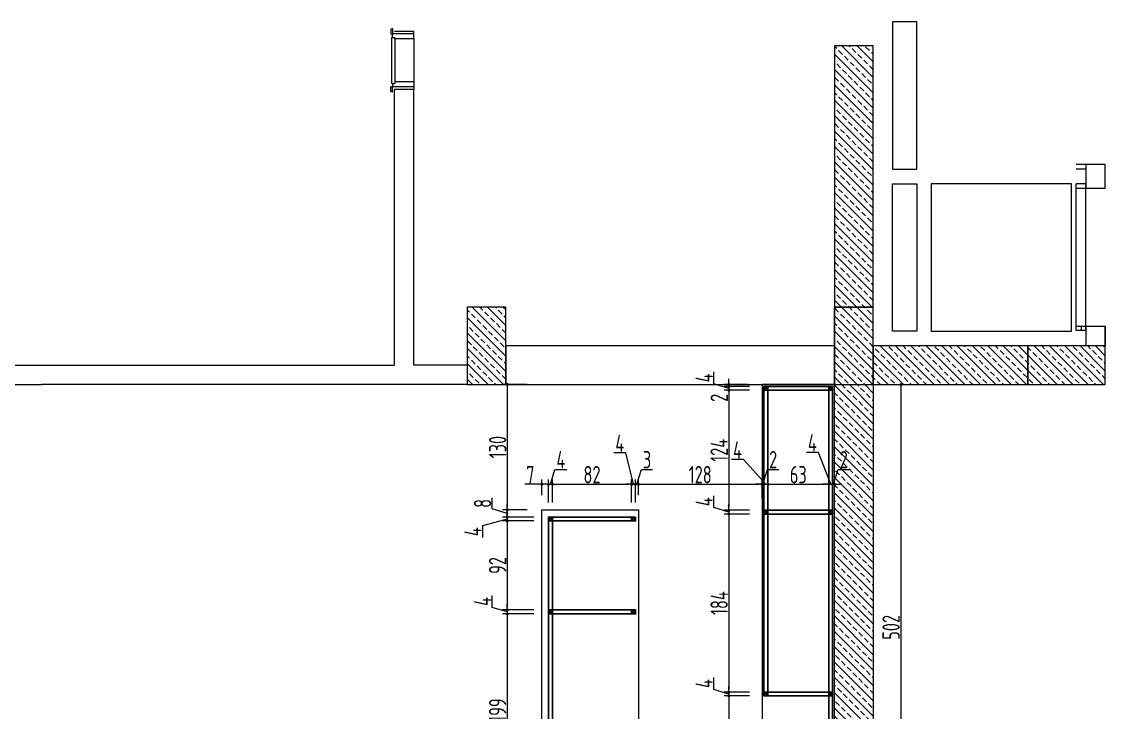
# Model space of a CAD drawing. Extents: x 309271 to 319232, y 6123 to 12941.
# Drawn here: x 310231 to 311351, y 9318 to 10032 of the extents above; entities that cross this region are included whole.
import ezdxf

# ---------------------------------------------------------------- set-up
doc = ezdxf.new("R2010")
doc.units = 0
doc.header["$LTSCALE"] = 25
doc.header["$MEASUREMENT"] = 0
doc.header["$PDSIZE"] = -500
doc.linetypes.add('DASHED', pattern=[0.75, 0.5, -0.25])
doc.linetypes.add('DUZ', pattern=[0])
doc.layers.get('0').update_dxf_attribs({"linetype": 'CONTINUOUS', "lineweight": 0})
doc.layers.get('DEFPOINTS').update_dxf_attribs({"linetype": 'CONTINUOUS', "lineweight": 0})
for name, color, linetype, lineweight in [('1-ASANSÖR', 6, 'DUZ', 0), ('ARK_AHŞAP', 45, 'CONTINUOUS', 15), ('DUVAR', 11, 'CONTINUOUS', 0), ('MERD_IZDUSUM', 8, 'DASHED', 0), ('t_dograma', 4, 'CONTINUOUS', 0), ('t_kolon_rev', 1, 'CONTINUOUS', 0), ('t_kolon_tarama_rev', 9, 'CONTINUOUS', 0)]:
    doc.layers.add(name, color=color, linetype=linetype, lineweight=lineweight)
doc.layers.add('Kıtc-002 Çizgi', color=7, linetype='CONTINUOUS')
doc.layers.add('Kıtc-040 Detay', color=7, linetype='CONTINUOUS')
doc.styles.add('DIM', font='dim', dxfattribs={"width": 0.8})
doc.dimstyles.new('mcv100 OLCU', dxfattribs={"dimtxt": 18, "dimasz": 3, "dimexe": 5, "dimexo": 15, "dimgap": 1, "dimtad": 1, "dimdec": 0, "dimzin": 9, "dimtxsty": 'DIM', "dimblk": 'DOT', "dimcen": 2.5, "dimclrd": 256, "dimclre": 256, "dimclrt": 256, "dimadec": 1, "dimazin": 1, "dimtfac": 1, "dimtdec": 0, "dimtmove": 0, "dimatfit": 3, "dimldrblk": 'DOT', "dimfxl": 1, "dimlwd": -1, "dimlwe": -1, "dimarcsym": 0})
pattern_1 = [(135, (94215.629, -586205.287), (-7.95495129, -7.95495129), []), (135, (94215.629, -586197.332), (-7.95495129, -7.95495129), [5.625, -2.8125])]

# ---------------------------------------------------------------- blocks, each defined once
blk = doc.blocks.new('A$C14D17327')
at = {"layer": 'Kıtc-002 Çizgi', "color": 1, "elevation": 0}
blk.add_lwpolyline([(0, 4), (4, 4), (4, 0), (0, 0)], close=True, dxfattribs=at)
for points in [[(0, 4), (4, 0)], [(0, 0), (4, 4)]]:
    blk.add_lwpolyline(points, dxfattribs=at)
blk = doc.blocks.new('_Dot')
at = {"color": 0, "linetype": 'ByBlock', "lineweight": -2}
blk.add_line((-0.5, 0), (-1, 0), dxfattribs=at)
at = {"color": 0, "linetype": 'ByBlock', "const_width": 0.5}
blk.add_lwpolyline([(-0.25, 0, 1), (0.25, 0, 1)], format="xyb", close=True, dxfattribs=at)
blk = doc.blocks.new('*D73')
at = {"ltscale": 0.1, "transparency": 16777216}
for p, q in [((310753.5, 9657.1), (310727.9, 9657.1)), ((310732.9, 9654.1), (310732.9, 9530.6)), ((310753.5, 9527.6), (310727.9, 9527.6))]:
    blk.add_line(p, q, dxfattribs=at)
at = {"layer": 'DEFPOINTS', "color": 0, "ltscale": 0.1, "transparency": 16777216}
for p in [(310768.5, 9657.1), (310732.9, 9527.6), (310768.5, 9527.6)]:
    blk.add_point(p, dxfattribs=at)
at = {"ltscale": 0.1, "transparency": 16777216, "xscale": 3, "yscale": 3, "zscale": 3}
for p, rotation in [((310732.9, 9657.1), 90), ((310732.9, 9527.6), 270)]:
    blk.add_blockref('_Dot', p, dxfattribs=dict(at, rotation=rotation))
at = {"ltscale": 0.1, "transparency": 16777216, "insert": (310722.9, 9592.4), "char_height": 18, "attachment_point": 5, "rotation": 90, "style": 'DIM'}
blk.add_mtext('130', dxfattribs=at)
blk = doc.blocks.new('*D74')
at = {"ltscale": 0.1, "transparency": 16777216}
for p, q in [((310717.4, 9528.4), (310717.4, 9540)), ((310732.9, 9523.8), (310717.4, 9528.4)), ((310753.5, 9527.6), (310727.9, 9527.6)), ((310732.9, 9530.6), (310732.9, 9533.6)), ((310732.9, 9527.6), (310732.9, 9520)), ((310732.9, 9527.6), (310732.9, 9520)), ((310760.5, 9520), (310727.9, 9520)), ((310732.9, 9517), (310732.9, 9514))]:
    blk.add_line(p, q, dxfattribs=at)
at = {"layer": 'DEFPOINTS', "color": 0, "ltscale": 0.1, "transparency": 16777216}
for p in [(310768.5, 9527.6), (310732.9, 9520), (310775.5, 9520)]:
    blk.add_point(p, dxfattribs=at)
at = {"ltscale": 0.1, "transparency": 16777216, "xscale": 3, "yscale": 3, "zscale": 3}
for p, rotation in [((310732.9, 9527.6), 270), ((310732.9, 9520), 90)]:
    blk.add_blockref('_Dot', p, dxfattribs=dict(at, rotation=rotation))
at = {"ltscale": 0.1, "transparency": 16777216, "insert": (310707.4, 9534.2), "char_height": 18, "attachment_point": 5, "rotation": 90, "style": 'DIM'}
blk.add_mtext('8', dxfattribs=at)
blk = doc.blocks.new('*D75')
at = {"ltscale": 0.1, "transparency": 16777216}
for p, q in [((310732.9, 9523), (310732.9, 9526)), ((310732.9, 9518), (310707.4, 9511)), ((310760.5, 9520), (310727.9, 9520)), ((310760.5, 9516), (310727.9, 9516)), ((310732.9, 9520), (310732.9, 9516)), ((310732.9, 9520), (310732.9, 9516)), ((310707.4, 9511), (310707.4, 9498.8)), ((310732.9, 9513), (310732.9, 9510))]:
    blk.add_line(p, q, dxfattribs=at)
at = {"layer": 'DEFPOINTS', "color": 0, "ltscale": 0.1, "transparency": 16777216}
for p in [(310732.9, 9516), (310775.5, 9520), (310775.5, 9516)]:
    blk.add_point(p, dxfattribs=at)
at = {"ltscale": 0.1, "transparency": 16777216, "xscale": 3, "yscale": 3, "zscale": 3}
for p, rotation in [((310732.9, 9520), 270), ((310732.9, 9516), 90)]:
    blk.add_blockref('_Dot', p, dxfattribs=dict(at, rotation=rotation))
at = {"ltscale": 0.1, "transparency": 16777216, "insert": (310697.4, 9504.9), "char_height": 18, "attachment_point": 5, "rotation": 90, "style": 'DIM'}
blk.add_mtext('4', dxfattribs=at)
blk = doc.blocks.new('*D76')
at = {"ltscale": 0.1, "transparency": 16777216}
for p, q in [((310760.5, 9516), (310727.9, 9516)), ((310732.9, 9513), (310732.9, 9427)), ((310760.5, 9424), (310727.9, 9424))]:
    blk.add_line(p, q, dxfattribs=at)
at = {"layer": 'DEFPOINTS', "color": 0, "ltscale": 0.1, "transparency": 16777216}
for p in [(310775.5, 9516), (310732.9, 9424), (310775.5, 9424)]:
    blk.add_point(p, dxfattribs=at)
at = {"ltscale": 0.1, "transparency": 16777216, "xscale": 3, "yscale": 3, "zscale": 3}
for p, rotation in [((310732.9, 9516), 90), ((310732.9, 9424), 270)]:
    blk.add_blockref('_Dot', p, dxfattribs=dict(at, rotation=rotation))
at = {"ltscale": 0.1, "transparency": 16777216, "insert": (310722.9, 9470), "char_height": 18, "attachment_point": 5, "rotation": 90, "style": 'DIM'}
blk.add_mtext('92', dxfattribs=at)
blk = doc.blocks.new('*D77')
at = {"ltscale": 0.1, "transparency": 16777216}
for p, q in [((310717.4, 9426.7), (310717.4, 9438.9)), ((310732.9, 9422), (310717.4, 9426.7)), ((310732.9, 9427), (310732.9, 9430)), ((310760.5, 9424), (310727.9, 9424)), ((310760.5, 9420), (310727.9, 9420)), ((310732.9, 9424), (310732.9, 9420)), ((310732.9, 9424), (310732.9, 9420)), ((310732.9, 9417), (310732.9, 9414))]:
    blk.add_line(p, q, dxfattribs=at)
at = {"layer": 'DEFPOINTS', "color": 0, "ltscale": 0.1, "transparency": 16777216}
for p in [(310732.9, 9420), (310775.5, 9424), (310775.5, 9420)]:
    blk.add_point(p, dxfattribs=at)
at = {"ltscale": 0.1, "transparency": 16777216, "xscale": 3, "yscale": 3, "zscale": 3}
for p, rotation in [((310732.9, 9424), 270), ((310732.9, 9420), 90)]:
    blk.add_blockref('_Dot', p, dxfattribs=dict(at, rotation=rotation))
at = {"ltscale": 0.1, "transparency": 16777216, "insert": (310707.4, 9432.8), "char_height": 18, "attachment_point": 5, "rotation": 90, "style": 'DIM'}
blk.add_mtext('4', dxfattribs=at)
blk = doc.blocks.new('*D78')
at = {"ltscale": 0.1, "transparency": 16777216}
for p, q in [((310760.5, 9420), (310727.9, 9420)), ((310732.9, 9417), (310732.9, 9224)), ((310760.5, 9221), (310727.9, 9221))]:
    blk.add_line(p, q, dxfattribs=at)
at = {"layer": 'DEFPOINTS', "color": 0, "ltscale": 0.1, "transparency": 16777216}
for p in [(310775.5, 9420), (310732.9, 9221), (310775.5, 9221)]:
    blk.add_point(p, dxfattribs=at)
at = {"ltscale": 0.1, "transparency": 16777216, "xscale": 3, "yscale": 3, "zscale": 3}
for p, rotation in [((310732.9, 9420), 90), ((310732.9, 9221), 270)]:
    blk.add_blockref('_Dot', p, dxfattribs=dict(at, rotation=rotation))
at = {"ltscale": 0.1, "transparency": 16777216, "insert": (310722.9, 9320.5), "char_height": 18, "attachment_point": 5, "rotation": 90, "style": 'DIM'}
blk.add_mtext('199', dxfattribs=at)
blk = doc.blocks.new('*D85')
at = {"ltscale": 0.1, "transparency": 16777216}
for p, q in [((310768.5, 9542.6), (310768.5, 9558.9)), ((310775.5, 9535), (310775.5, 9558.9)), ((310765.5, 9553.9), (310750.9, 9553.9)), ((310775.5, 9553.9), (310768.5, 9553.9)), ((310778.5, 9553.9), (310781.5, 9553.9))]:
    blk.add_line(p, q, dxfattribs=at)
at = {"layer": 'DEFPOINTS', "color": 0, "ltscale": 0.1, "transparency": 16777216}
for p in [(310775.5, 9553.9), (310768.5, 9527.6), (310775.5, 9520)]:
    blk.add_point(p, dxfattribs=at)
at = {"ltscale": 0.1, "transparency": 16777216, "xscale": 3, "yscale": 3, "zscale": 3}
blk.add_blockref('_Dot', (310768.5, 9553.9), dxfattribs=at)
at = {"ltscale": 0.1, "transparency": 16777216, "xscale": 3, "yscale": 3, "zscale": 3, "rotation": 180}
blk.add_blockref('_Dot', (310775.5, 9553.9), dxfattribs=at)
at = {"ltscale": 0.1, "transparency": 16777216, "insert": (310756.7, 9563.9), "char_height": 18, "attachment_point": 5, "style": 'DIM'}
blk.add_mtext('7', dxfattribs=at)
blk = doc.blocks.new('*D86')
at = {"ltscale": 0.1, "transparency": 16777216}
for p, q in [((310775.5, 9535), (310775.5, 9558.9)), ((310777.5, 9553.9), (310782.1, 9569.4)), ((310779.5, 9535), (310779.5, 9558.9)), ((310782.1, 9569.4), (310794.4, 9569.4)), ((310772.5, 9553.9), (310769.5, 9553.9)), ((310775.5, 9553.9), (310779.5, 9553.9)), ((310775.5, 9553.9), (310779.5, 9553.9)), ((310782.5, 9553.9), (310785.5, 9553.9))]:
    blk.add_line(p, q, dxfattribs=at)
at = {"layer": 'DEFPOINTS', "color": 0, "ltscale": 0.1, "transparency": 16777216}
for p in [(310779.5, 9553.9), (310775.5, 9520), (310779.5, 9520)]:
    blk.add_point(p, dxfattribs=at)
at = {"ltscale": 0.1, "transparency": 16777216, "xscale": 3, "yscale": 3, "zscale": 3}
blk.add_blockref('_Dot', (310775.5, 9553.9), dxfattribs=at)
at = {"ltscale": 0.1, "transparency": 16777216, "xscale": 3, "yscale": 3, "zscale": 3, "rotation": 180}
blk.add_blockref('_Dot', (310779.5, 9553.9), dxfattribs=at)
at = {"ltscale": 0.1, "transparency": 16777216, "insert": (310788.3, 9579.4), "char_height": 18, "attachment_point": 5, "style": 'DIM'}
blk.add_mtext('4', dxfattribs=at)
blk = doc.blocks.new('*D87')
at = {"ltscale": 0.1, "transparency": 16777216}
for p, q in [((310779.5, 9535), (310779.5, 9558.9)), ((310861.5, 9535), (310861.5, 9558.9)), ((310782.5, 9553.9), (310858.5, 9553.9))]:
    blk.add_line(p, q, dxfattribs=at)
at = {"layer": 'DEFPOINTS', "color": 0, "ltscale": 0.1, "transparency": 16777216}
for p in [(310861.5, 9553.9), (310779.5, 9520), (310861.5, 9520)]:
    blk.add_point(p, dxfattribs=at)
at = {"ltscale": 0.1, "transparency": 16777216, "xscale": 3, "yscale": 3, "zscale": 3, "rotation": 180}
blk.add_blockref('_Dot', (310779.5, 9553.9), dxfattribs=at)
at = {"ltscale": 0.1, "transparency": 16777216, "xscale": 3, "yscale": 3, "zscale": 3}
blk.add_blockref('_Dot', (310861.5, 9553.9), dxfattribs=at)
at = {"ltscale": 0.1, "transparency": 16777216, "insert": (310820.5, 9563.9), "char_height": 18, "attachment_point": 5, "style": 'DIM'}
blk.add_mtext('82', dxfattribs=at)
blk = doc.blocks.new('*D88')
at = {"ltscale": 0.1, "transparency": 16777216}
for p, q in [((310855.4, 9586.3), (310843.1, 9586.3)), ((310863.5, 9553.9), (310855.4, 9586.3)), ((310861.5, 9535), (310861.5, 9558.9)), ((310865.5, 9535), (310865.5, 9558.9)), ((310858.5, 9553.9), (310855.5, 9553.9)), ((310861.5, 9553.9), (310865.5, 9553.9)), ((310861.5, 9553.9), (310865.5, 9553.9)), ((310868.5, 9553.9), (310871.5, 9553.9))]:
    blk.add_line(p, q, dxfattribs=at)
at = {"layer": 'DEFPOINTS', "color": 0, "ltscale": 0.1, "transparency": 16777216}
for p in [(310865.5, 9553.9), (310861.5, 9520), (310865.5, 9520)]:
    blk.add_point(p, dxfattribs=at)
at = {"ltscale": 0.1, "transparency": 16777216, "xscale": 3, "yscale": 3, "zscale": 3}
blk.add_blockref('_Dot', (310861.5, 9553.9), dxfattribs=at)
at = {"ltscale": 0.1, "transparency": 16777216, "xscale": 3, "yscale": 3, "zscale": 3, "rotation": 180}
blk.add_blockref('_Dot', (310865.5, 9553.9), dxfattribs=at)
at = {"ltscale": 0.1, "transparency": 16777216, "insert": (310849.2, 9596.3), "char_height": 18, "attachment_point": 5, "style": 'DIM'}
blk.add_mtext('4', dxfattribs=at)
blk = doc.blocks.new('*D89')
at = {"ltscale": 0.1, "transparency": 16777216}
for p, q in [((310865.5, 9535), (310865.5, 9558.9)), ((310867, 9553.9), (310871.6, 9569.4)), ((310868.5, 9542.6), (310868.5, 9558.9)), ((310871.6, 9569.4), (310883.2, 9569.4)), ((310862.5, 9553.9), (310859.5, 9553.9)), ((310865.5, 9553.9), (310868.5, 9553.9)), ((310865.5, 9553.9), (310868.5, 9553.9)), ((310871.5, 9553.9), (310874.5, 9553.9))]:
    blk.add_line(p, q, dxfattribs=at)
at = {"layer": 'DEFPOINTS', "color": 0, "ltscale": 0.1, "transparency": 16777216}
for p in [(310868.5, 9553.9), (310868.5, 9527.6), (310865.5, 9520)]:
    blk.add_point(p, dxfattribs=at)
at = {"ltscale": 0.1, "transparency": 16777216, "xscale": 3, "yscale": 3, "zscale": 3}
blk.add_blockref('_Dot', (310865.5, 9553.9), dxfattribs=at)
at = {"ltscale": 0.1, "transparency": 16777216, "xscale": 3, "yscale": 3, "zscale": 3, "rotation": 180}
blk.add_blockref('_Dot', (310868.5, 9553.9), dxfattribs=at)
at = {"ltscale": 0.1, "transparency": 16777216, "insert": (310877.4, 9579.4), "char_height": 18, "attachment_point": 5, "style": 'DIM'}
blk.add_mtext('3', dxfattribs=at)
blk = doc.blocks.new('*D90')
at = {"ltscale": 0.1, "transparency": 16777216}
for p, q in [((310868.5, 9542.6), (310868.5, 9558.9)), ((310996.3, 9540.1), (310996.3, 9558.9)), ((310871.5, 9553.9), (310993.3, 9553.9))]:
    blk.add_line(p, q, dxfattribs=at)
at = {"layer": 'DEFPOINTS', "color": 0, "ltscale": 0.1, "transparency": 16777216}
for p in [(310996.3, 9553.9), (310868.5, 9527.6), (310996.3, 9525.1)]:
    blk.add_point(p, dxfattribs=at)
at = {"ltscale": 0.1, "transparency": 16777216, "xscale": 3, "yscale": 3, "zscale": 3, "rotation": 180}
blk.add_blockref('_Dot', (310868.5, 9553.9), dxfattribs=at)
at = {"ltscale": 0.1, "transparency": 16777216, "xscale": 3, "yscale": 3, "zscale": 3}
blk.add_blockref('_Dot', (310996.3, 9553.9), dxfattribs=at)
at = {"ltscale": 0.1, "transparency": 16777216, "insert": (310932.4, 9563.9), "char_height": 18, "attachment_point": 5, "style": 'DIM'}
blk.add_mtext('128', dxfattribs=at)
blk = doc.blocks.new('*D91')
at = {"ltscale": 0.1, "transparency": 16777216}
for p, q in [((310996.3, 9540.1), (310996.3, 9558.9)), ((310997.3, 9553.9), (311002, 9569.4)), ((310998.3, 9542.1), (310998.3, 9558.9)), ((311002, 9569.4), (311013.6, 9569.4)), ((310993.3, 9553.9), (310990.3, 9553.9)), ((310996.3, 9553.9), (310998.3, 9553.9)), ((310996.3, 9553.9), (310998.3, 9553.9)), ((311001.3, 9553.9), (311004.3, 9553.9))]:
    blk.add_line(p, q, dxfattribs=at)
at = {"layer": 'DEFPOINTS', "color": 0, "ltscale": 0.1, "transparency": 16777216}
for p in [(310998.3, 9553.9), (310996.3, 9525.1), (310998.3, 9527.1)]:
    blk.add_point(p, dxfattribs=at)
at = {"ltscale": 0.1, "transparency": 16777216, "xscale": 3, "yscale": 3, "zscale": 3}
blk.add_blockref('_Dot', (310996.3, 9553.9), dxfattribs=at)
at = {"ltscale": 0.1, "transparency": 16777216, "xscale": 3, "yscale": 3, "zscale": 3, "rotation": 180}
blk.add_blockref('_Dot', (310998.3, 9553.9), dxfattribs=at)
at = {"ltscale": 0.1, "transparency": 16777216, "insert": (311007.8, 9579.4), "char_height": 18, "attachment_point": 5, "style": 'DIM'}
blk.add_mtext('2', dxfattribs=at)
blk = doc.blocks.new('*D92')
at = {"ltscale": 0.1, "transparency": 16777216}
for p, q in [((310977.1, 9579.4), (310964.9, 9579.4)), ((311000.3, 9553.9), (310977.1, 9579.4)), ((310998.3, 9542.1), (310998.3, 9558.9)), ((311002.3, 9542.1), (311002.3, 9558.9)), ((310995.3, 9553.9), (310992.3, 9553.9)), ((310998.3, 9553.9), (311002.3, 9553.9)), ((310998.3, 9553.9), (311002.3, 9553.9)), ((311005.3, 9553.9), (311008.3, 9553.9))]:
    blk.add_line(p, q, dxfattribs=at)
at = {"layer": 'DEFPOINTS', "color": 0, "ltscale": 0.1, "transparency": 16777216}
for p in [(311002.3, 9553.9), (310998.3, 9527.1), (311002.3, 9527.1)]:
    blk.add_point(p, dxfattribs=at)
at = {"ltscale": 0.1, "transparency": 16777216, "xscale": 3, "yscale": 3, "zscale": 3}
blk.add_blockref('_Dot', (310998.3, 9553.9), dxfattribs=at)
at = {"ltscale": 0.1, "transparency": 16777216, "xscale": 3, "yscale": 3, "zscale": 3, "rotation": 180}
blk.add_blockref('_Dot', (311002.3, 9553.9), dxfattribs=at)
at = {"ltscale": 0.1, "transparency": 16777216, "insert": (310971, 9589.4), "char_height": 18, "attachment_point": 5, "style": 'DIM'}
blk.add_mtext('4', dxfattribs=at)
blk = doc.blocks.new('*D93')
at = {"ltscale": 0.1, "transparency": 16777216}
for p, q in [((311002.3, 9542.1), (311002.3, 9558.9)), ((311065.3, 9542.1), (311065.3, 9558.9)), ((311005.3, 9553.9), (311062.3, 9553.9))]:
    blk.add_line(p, q, dxfattribs=at)
at = {"layer": 'DEFPOINTS', "color": 0, "ltscale": 0.1, "transparency": 16777216}
for p in [(311065.3, 9553.9), (311002.3, 9527.1), (311065.3, 9527.1)]:
    blk.add_point(p, dxfattribs=at)
at = {"ltscale": 0.1, "transparency": 16777216, "xscale": 3, "yscale": 3, "zscale": 3, "rotation": 180}
blk.add_blockref('_Dot', (311002.3, 9553.9), dxfattribs=at)
at = {"ltscale": 0.1, "transparency": 16777216, "xscale": 3, "yscale": 3, "zscale": 3}
blk.add_blockref('_Dot', (311065.3, 9553.9), dxfattribs=at)
at = {"ltscale": 0.1, "transparency": 16777216, "insert": (311033.8, 9563.9), "char_height": 18, "attachment_point": 5, "style": 'DIM'}
blk.add_mtext('63', dxfattribs=at)
blk = doc.blocks.new('*D94')
at = {"ltscale": 0.1, "transparency": 16777216}
for p, q in [((311054.6, 9586.9), (311042.3, 9586.9)), ((311067.3, 9553.9), (311054.6, 9586.9)), ((311065.3, 9542.1), (311065.3, 9558.9)), ((311069.3, 9542.1), (311069.3, 9558.9)), ((311062.3, 9553.9), (311059.3, 9553.9)), ((311065.3, 9553.9), (311069.3, 9553.9)), ((311065.3, 9553.9), (311069.3, 9553.9)), ((311072.3, 9553.9), (311075.3, 9553.9))]:
    blk.add_line(p, q, dxfattribs=at)
at = {"layer": 'DEFPOINTS', "color": 0, "ltscale": 0.1, "transparency": 16777216}
for p in [(311069.3, 9553.9), (311065.3, 9527.1), (311069.3, 9527.1)]:
    blk.add_point(p, dxfattribs=at)
at = {"ltscale": 0.1, "transparency": 16777216, "xscale": 3, "yscale": 3, "zscale": 3}
blk.add_blockref('_Dot', (311065.3, 9553.9), dxfattribs=at)
at = {"ltscale": 0.1, "transparency": 16777216, "xscale": 3, "yscale": 3, "zscale": 3, "rotation": 180}
blk.add_blockref('_Dot', (311069.3, 9553.9), dxfattribs=at)
at = {"ltscale": 0.1, "transparency": 16777216, "insert": (311048.4, 9596.9), "char_height": 18, "attachment_point": 5, "style": 'DIM'}
blk.add_mtext('4', dxfattribs=at)
blk = doc.blocks.new('*D95')
at = {"ltscale": 0.1, "transparency": 16777216}
for p, q in [((311069.3, 9542.1), (311069.3, 9558.9)), ((311070.3, 9553.9), (311075, 9569.4)), ((311071.3, 9542.1), (311071.3, 9558.9)), ((311075, 9569.4), (311086.6, 9569.4)), ((311066.3, 9553.9), (311063.3, 9553.9)), ((311069.3, 9553.9), (311071.3, 9553.9)), ((311069.3, 9553.9), (311071.3, 9553.9)), ((311074.3, 9553.9), (311077.3, 9553.9))]:
    blk.add_line(p, q, dxfattribs=at)
at = {"layer": 'DEFPOINTS', "color": 0, "ltscale": 0.1, "transparency": 16777216}
for p in [(311071.3, 9553.9), (311069.3, 9527.1), (311071.3, 9527.1)]:
    blk.add_point(p, dxfattribs=at)
at = {"ltscale": 0.1, "transparency": 16777216, "xscale": 3, "yscale": 3, "zscale": 3}
blk.add_blockref('_Dot', (311069.3, 9553.9), dxfattribs=at)
at = {"ltscale": 0.1, "transparency": 16777216, "xscale": 3, "yscale": 3, "zscale": 3, "rotation": 180}
blk.add_blockref('_Dot', (311071.3, 9553.9), dxfattribs=at)
at = {"ltscale": 0.1, "transparency": 16777216, "insert": (311080.8, 9579.4), "char_height": 18, "attachment_point": 5, "style": 'DIM'}
blk.add_mtext('2', dxfattribs=at)
blk = doc.blocks.new('*D96')
at = {"ltscale": 0.1, "transparency": 16777216}
for p, q in [((310962, 9660.1), (310962, 9663.1)), ((310981.3, 9657.1), (310957, 9657.1)), ((310983.3, 9655.1), (310957, 9655.1)), ((310962, 9657.1), (310962, 9655.1)), ((310962, 9652.1), (310962, 9637.5))]:
    blk.add_line(p, q, dxfattribs=at)
at = {"layer": 'DEFPOINTS', "color": 0, "ltscale": 0.1, "transparency": 16777216}
for p in [(310962, 9655.1), (310996.3, 9657.1), (310998.3, 9655.1)]:
    blk.add_point(p, dxfattribs=at)
at = {"ltscale": 0.1, "transparency": 16777216, "xscale": 3, "yscale": 3, "zscale": 3}
for p, rotation in [((310962, 9657.1), 270), ((310962, 9655.1), 90)]:
    blk.add_blockref('_Dot', p, dxfattribs=dict(at, rotation=rotation))
at = {"ltscale": 0.1, "transparency": 16777216, "insert": (310952, 9643.3), "char_height": 18, "attachment_point": 5, "rotation": 90, "style": 'DIM'}
blk.add_mtext('2', dxfattribs=at)
blk = doc.blocks.new('*D97')
at = {"ltscale": 0.1, "transparency": 16777216}
for p, q in [((310946.5, 9657.8), (310946.5, 9670.1)), ((310962, 9658.1), (310962, 9661.1)), ((310962, 9653.1), (310946.5, 9657.8)), ((310983.3, 9655.1), (310957, 9655.1)), ((310983.3, 9651.1), (310957, 9651.1)), ((310962, 9655.1), (310962, 9651.1)), ((310962, 9655.1), (310962, 9651.1)), ((310962, 9648.1), (310962, 9645.1))]:
    blk.add_line(p, q, dxfattribs=at)
at = {"layer": 'DEFPOINTS', "color": 0, "ltscale": 0.1, "transparency": 16777216}
for p in [(310962, 9651.1), (310998.3, 9655.1), (310998.3, 9651.1)]:
    blk.add_point(p, dxfattribs=at)
at = {"ltscale": 0.1, "transparency": 16777216, "xscale": 3, "yscale": 3, "zscale": 3}
for p, rotation in [((310962, 9655.1), 270), ((310962, 9651.1), 90)]:
    blk.add_blockref('_Dot', p, dxfattribs=dict(at, rotation=rotation))
at = {"ltscale": 0.1, "transparency": 16777216, "insert": (310936.5, 9663.9), "char_height": 18, "attachment_point": 5, "rotation": 90, "style": 'DIM'}
blk.add_mtext('4', dxfattribs=at)
blk = doc.blocks.new('*D98')
at = {"ltscale": 0.1, "transparency": 16777216}
for p, q in [((310983.3, 9651.1), (310957, 9651.1)), ((310962, 9648.1), (310962, 9530.1)), ((310983.3, 9527.1), (310957, 9527.1))]:
    blk.add_line(p, q, dxfattribs=at)
at = {"layer": 'DEFPOINTS', "color": 0, "ltscale": 0.1, "transparency": 16777216}
for p in [(310998.3, 9651.1), (310962, 9527.1), (310998.3, 9527.1)]:
    blk.add_point(p, dxfattribs=at)
at = {"ltscale": 0.1, "transparency": 16777216, "xscale": 3, "yscale": 3, "zscale": 3}
for p, rotation in [((310962, 9651.1), 90), ((310962, 9527.1), 270)]:
    blk.add_blockref('_Dot', p, dxfattribs=dict(at, rotation=rotation))
at = {"ltscale": 0.1, "transparency": 16777216, "insert": (310952, 9589.1), "char_height": 18, "attachment_point": 5, "rotation": 90, "style": 'DIM'}
blk.add_mtext('124', dxfattribs=at)
blk = doc.blocks.new('*D99')
at = {"ltscale": 0.1, "transparency": 16777216}
for p, q in [((310946.5, 9529.8), (310946.5, 9542.1)), ((310962, 9525.1), (310946.5, 9529.8)), ((310983.3, 9527.1), (310957, 9527.1)), ((310962, 9530.1), (310962, 9533.1)), ((310962, 9527.1), (310962, 9523.1)), ((310962, 9527.1), (310962, 9523.1)), ((310983.3, 9523.1), (310957, 9523.1)), ((310962, 9520.1), (310962, 9517.1))]:
    blk.add_line(p, q, dxfattribs=at)
at = {"layer": 'DEFPOINTS', "color": 0, "ltscale": 0.1, "transparency": 16777216}
for p in [(310998.3, 9527.1), (310962, 9523.1), (310998.3, 9523.1)]:
    blk.add_point(p, dxfattribs=at)
at = {"ltscale": 0.1, "transparency": 16777216, "xscale": 3, "yscale": 3, "zscale": 3}
for p, rotation in [((310962, 9527.1), 270), ((310962, 9523.1), 90)]:
    blk.add_blockref('_Dot', p, dxfattribs=dict(at, rotation=rotation))
at = {"ltscale": 0.1, "transparency": 16777216, "insert": (310936.5, 9535.9), "char_height": 18, "attachment_point": 5, "rotation": 90, "style": 'DIM'}
blk.add_mtext('4', dxfattribs=at)
blk = doc.blocks.new('*D100')
at = {"ltscale": 0.1, "transparency": 16777216}
for p, q in [((310983.3, 9523.1), (310957, 9523.1)), ((310962, 9520.1), (310962, 9342.1)), ((310983.3, 9339.1), (310957, 9339.1))]:
    blk.add_line(p, q, dxfattribs=at)
at = {"layer": 'DEFPOINTS', "color": 0, "ltscale": 0.1, "transparency": 16777216}
for p in [(310998.3, 9523.1), (310962, 9339.1), (310998.3, 9339.1)]:
    blk.add_point(p, dxfattribs=at)
at = {"ltscale": 0.1, "transparency": 16777216, "xscale": 3, "yscale": 3, "zscale": 3}
for p, rotation in [((310962, 9523.1), 90), ((310962, 9339.1), 270)]:
    blk.add_blockref('_Dot', p, dxfattribs=dict(at, rotation=rotation))
at = {"ltscale": 0.1, "transparency": 16777216, "insert": (310952, 9431.1), "char_height": 18, "attachment_point": 5, "rotation": 90, "style": 'DIM'}
blk.add_mtext('184', dxfattribs=at)
blk = doc.blocks.new('*D101')
at = {"ltscale": 0.1, "transparency": 16777216}
for p, q in [((310946.5, 9341.8), (310946.5, 9354.1)), ((310962, 9337.1), (310946.5, 9341.8)), ((310983.3, 9339.1), (310957, 9339.1)), ((310983.3, 9335.1), (310957, 9335.1)), ((310962, 9342.1), (310962, 9345.1)), ((310962, 9339.1), (310962, 9335.1)), ((310962, 9339.1), (310962, 9335.1)), ((310962, 9332.1), (310962, 9329.1))]:
    blk.add_line(p, q, dxfattribs=at)
at = {"layer": 'DEFPOINTS', "color": 0, "ltscale": 0.1, "transparency": 16777216}
for p in [(310962, 9335.1), (310998.3, 9339.1), (310998.3, 9335.1)]:
    blk.add_point(p, dxfattribs=at)
at = {"ltscale": 0.1, "transparency": 16777216, "xscale": 3, "yscale": 3, "zscale": 3}
for p, rotation in [((310962, 9339.1), 270), ((310962, 9335.1), 90)]:
    blk.add_blockref('_Dot', p, dxfattribs=dict(at, rotation=rotation))
at = {"ltscale": 0.1, "transparency": 16777216, "insert": (310936.5, 9347.9), "char_height": 18, "attachment_point": 5, "rotation": 90, "style": 'DIM'}
blk.add_mtext('4', dxfattribs=at)
blk = doc.blocks.new('*D102')
at = {"ltscale": 0.1, "transparency": 16777216}
for p, q in [((310983.3, 9335.1), (310957, 9335.1)), ((310962, 9332.1), (310962, 9200.1)), ((310983.3, 9197.1), (310957, 9197.1))]:
    blk.add_line(p, q, dxfattribs=at)
at = {"layer": 'DEFPOINTS', "color": 0, "ltscale": 0.1, "transparency": 16777216}
for p in [(310998.3, 9335.1), (310962, 9197.1), (310998.3, 9197.1)]:
    blk.add_point(p, dxfattribs=at)
at = {"ltscale": 0.1, "transparency": 16777216, "xscale": 3, "yscale": 3, "zscale": 3}
for p, rotation in [((310962, 9335.1), 90), ((310962, 9197.1), 270)]:
    blk.add_blockref('_Dot', p, dxfattribs=dict(at, rotation=rotation))
at = {"ltscale": 0.1, "transparency": 16777216, "insert": (310952, 9266.1), "char_height": 18, "attachment_point": 5, "rotation": 90, "style": 'DIM'}
blk.add_mtext('138', dxfattribs=at)
blk = doc.blocks.new('*D193')
at = {"ltscale": 0.1, "transparency": 16777216}
for p, q in [((311086.3, 9657), (311144.8, 9657)), ((311139.8, 9654), (311139.8, 9158)), ((311086.3, 9155), (311144.8, 9155))]:
    blk.add_line(p, q, dxfattribs=at)
at = {"layer": 'DEFPOINTS', "color": 0, "ltscale": 0.1, "transparency": 16777216}
for p in [(311071.3, 9657), (311071.3, 9155), (311139.8, 9155)]:
    blk.add_point(p, dxfattribs=at)
at = {"ltscale": 0.1, "transparency": 16777216, "xscale": 3, "yscale": 3, "zscale": 3}
for p, rotation in [((311139.8, 9657), 90), ((311139.8, 9155), 270)]:
    blk.add_blockref('_Dot', p, dxfattribs=dict(at, rotation=rotation))
at = {"ltscale": 0.1, "transparency": 16777216, "insert": (311129.8, 9406), "char_height": 18, "attachment_point": 5, "rotation": 90, "style": 'DIM'}
blk.add_mtext('502', dxfattribs=at)

msp = doc.modelspace()

# ---------------------------------------------------------------- hatches: boundary and pattern name
at = {"layer": 't_kolon_tarama_rev'}
h = msp.add_hatch(dxfattribs=at)
h.set_pattern_fill('ANSI33', color=256, scale=45, angle=90, style=0)
h.set_pattern_definition(pattern_1)
h.paths.add_polyline_path([(311071.3, 10007.2), (311071.3, 10007.2), (311071.3, 9737), (311111.3, 9737), (311111.3, 10007.2)])
h = msp.add_hatch(dxfattribs=at)
h.set_pattern_fill('ANSI33', color=256, scale=45, angle=90, style=0)
h.set_pattern_definition(pattern_1)
h.paths.add_polyline_path([(310691.3, 9737), (310691.3, 9657), (310731.3, 9657), (310731.3, 9737)])
h = msp.add_hatch(dxfattribs=at)
h.set_pattern_fill('ANSI33', color=256, scale=45, angle=90, style=0)
h.set_pattern_definition(pattern_1)
h.paths.add_polyline_path([(311071.3, 9737), (311071.3, 9657), (311111.3, 9657), (311111.3, 9737)])
h = msp.add_hatch(dxfattribs=at)
h.set_pattern_fill('ANSI33', color=256, scale=45, angle=90, style=0)
h.set_pattern_definition(pattern_1)
h.paths.add_polyline_path([(311271.3, 9697), (311271.3, 9657), (311351.3, 9657), (311351.3, 9697)])
h.paths.add_polyline_path([(311111.3, 9697), (311111.3, 9657), (311271.3, 9657), (311271.3, 9697)])
h = msp.add_hatch(dxfattribs=at)
h.set_pattern_fill('ANSI33', color=256, scale=45, angle=90, style=0)
h.paths.add_polyline_path([(311111.3, 9657), (311071.3, 9657), (311071.3, 9155), (311091.3, 9155), (311091.3, 8816.5), (311071.3, 8816.5), (311071.3, 8757), (311041.3, 8757), (311041.8, 8747), (311041.3, 8747), (311041.3, 8740.1), (311102.6, 8743.2), (311106.5, 8719.3), (311111.3, 8719.3)])
h.paths.add_polyline_path([(311071.5, 9565.9), (311090.1, 9565.9), (311090.1, 9592.9), (311071.5, 9592.9)], flags=24)

# ---------------------------------------------------------------- linework, layer by layer
at = {"ltscale": 0.1}
msp.add_lwpolyline([(311071.3, 9657), (311111.3, 9657), (311111.3, 8701), (311041.3, 8701), (311041.3, 8757), (311071.3, 8757), (311071.3, 8816.5), (311091.3, 8816.5), (311091.3, 9155), (311071.3, 9155), (311071.3, 9657)], dxfattribs=at)
at = {"layer": '1-ASANSÖR', "ltscale": 10}
for points in [[(311156.3, 9879.7), (311156.3, 10032.2), (311131.3, 10032.2), (311131.3, 9879.7)], [(311156.3, 9864.7), (311156.3, 9712.2), (311131.3, 9712.2), (311131.3, 9864.7)]]:
    msp.add_lwpolyline(points, close=True, dxfattribs=at)
msp.add_lwpolyline([(311316.3, 9712.2), (311316.3, 9864.7), (311171.3, 9864.7), (311171.3, 9712.2), (311316.3, 9712.2)], dxfattribs=at)
at = {"layer": 'ARK_AHŞAP'}
for points in [[(310996.3, 8759.1), (311071.3, 8759.1), (311071.3, 9657.1), (310996.3, 9657.1)], [(310868.5, 8798), (310768.5, 8798), (310768.5, 9527.6), (310868.5, 9527.6), (310868.5, 8909.9), (310868.5, 8909.9)]]:
    msp.add_lwpolyline(points, close=True, dxfattribs=at)
at = {"layer": 'DUVAR'}
for p, q in [((310636.3, 10022.2), (310616.3, 10022.2)), ((310616.3, 9677.2), (310616.3, 9962.2)), ((310636.3, 9962.2), (310616.3, 9962.2)), ((310636.3, 9677.2), (310636.3, 9962.2)), ((311331.3, 9884.7), (311331.3, 9859.7)), ((311351.3, 9884.7), (311331.3, 9884.7)), ((311351.3, 9859.7), (311351.3, 9884.7)), ((311351.3, 9859.7), (311351.3, 9884.7)), ((311351.3, 9859.7), (311331.3, 9859.7)), ((311071.3, 9487.4), (311071.3, 9737)), ((311331.3, 9717.2), (311331.3, 9697.2)), ((311351.3, 9717.2), (311331.3, 9717.2)), ((311351.3, 9697.2), (311351.3, 9717.2)), ((311351.3, 9697.2), (311351.3, 9717.2)), ((311351.3, 9717.2), (311351.3, 9697.2)), ((311351.3, 9697.2), (311351.3, 9717.2)), ((310691.3, 9677.2), (310636.3, 9677.2)), ((309831.3, 9657.2), (310251.3, 9657.2)), ((310691.3, 9657), (310251.3, 9657.2))]:
    msp.add_line(p, q, dxfattribs=at)
msp.add_lwpolyline([(309401.3, 9507.1), (309401.3, 9677.2), (310616.3, 9677.2)], dxfattribs=at)
at = {"layer": 'Kıtc-002 Çizgi', "color": 1}
for points in [[(311002.3, 9651.1), (310998.3, 9651.1), (310998.3, 9527.1), (311002.3, 9527.1)], [(311065.3, 9651.1), (311002.3, 9651.1), (311002.3, 9655.1), (311065.3, 9655.1)], [(311065.3, 8761.1), (311069.3, 8761.1), (311069.3, 9651.1), (311065.3, 9651.1)], [(311065.3, 9523.1), (311002.3, 9523.1), (311002.3, 9527.1), (311065.3, 9527.1)], [(310779.5, 9520), (310775.5, 9520), (310775.5, 8804), (310779.5, 8804)], [(310779.5, 9516), (310861.5, 9516), (310861.5, 9520), (310779.5, 9520)], [(310998.3, 9523.1), (311002.3, 9523.1), (311002.3, 9339.1), (310998.3, 9339.1)], [(310779.5, 9420), (310861.5, 9420), (310861.5, 9424), (310779.5, 9424)], [(311065.3, 9335.1), (311002.3, 9335.1), (311002.3, 9339.1), (311065.3, 9339.1)]]:
    msp.add_lwpolyline(points, close=True, dxfattribs=at)
at = {"layer": 'MERD_IZDUSUM', "ltscale": 0.1}
for p, q in [((311071.3, 10007.2), (311071.3, 10007.2)), ((311071.3, 9977.2), (311071.3, 9977.2)), ((311071.3, 9947.2), (311071.3, 9947.2)), ((311071.3, 9917.2), (311071.3, 9917.2)), ((311071.3, 9887.2), (311071.3, 9887.2)), ((311071.3, 9857.2), (311071.3, 9857.2))]:
    msp.add_line(p, q, dxfattribs=at)
at = {"layer": 't_dograma', "ltscale": 0.1}
for p, q in [((310614.3, 10025.1), (310612.5, 10024.6)), ((310612.5, 10024.6), (310612.5, 10019.5)), ((310612.5, 10019.5), (310614.3, 10019)), ((310614.3, 10025.1), (310614.3, 10019)), ((310636.3, 10019.5), (310614.3, 10019.5)), ((310614.3, 10016), (310614.3, 10019)), ((310636.3, 10014.5), (310636.3, 10022.2)), ((310613.5, 10016), (310616.6, 10016)), ((310613.5, 9968.4), (310613.5, 10016)), ((310614.3, 10016), (310616.6, 10016)), ((310616.6, 10014.5), (310616.6, 10016)), ((310616.6, 10016), (310616.6, 9969.9)), ((310636.3, 10014.5), (310616.6, 10014.5)), ((310636.3, 10014.5), (310636.3, 9969.9)), ((310612.5, 9964.9), (310614.3, 9965.4)), ((310612.5, 9959.9), (310612.5, 9964.9)), ((310613.5, 9968.4), (310616.6, 9968.4)), ((310614.3, 9968.4), (310616.6, 9968.4)), ((310614.3, 9968.4), (310614.3, 9965.4)), ((310614.3, 9959.4), (310614.3, 9965.4)), ((310636.3, 9964.9), (310614.3, 9964.9)), ((310616.6, 9969.9), (310616.6, 9968.4)), ((310636.3, 9969.9), (310616.6, 9969.9)), ((310636.3, 9969.9), (310636.3, 9962.2)), ((310614.3, 9959.4), (310612.5, 9959.9)), ((311326.3, 9884.7), (311321.3, 9884.7)), ((311331.3, 9884.7), (311326.3, 9884.7)), ((311326.3, 9879.7), (311321.3, 9879.7)), ((311331.3, 9879.7), (311326.3, 9879.7)), ((311321.3, 9712.8), (311321.3, 9864.7)), ((311326.3, 9864.7), (311321.3, 9864.7)), ((311331.3, 9864.7), (311326.3, 9864.7)), ((311331.3, 9712.8), (311331.3, 9864.7)), ((311326.3, 9859.7), (311321.3, 9859.7)), ((311331.3, 9859.7), (311326.3, 9859.7)), ((311326.3, 9717.2), (311321.3, 9717.2)), ((311326.3, 9717.2), (311326.3, 9712.8)), ((311331.3, 9717.2), (311326.3, 9717.2)), ((311331.3, 9717.2), (311331.3, 9712.8)), ((311326.3, 9712.8), (311321.3, 9712.8)), ((311331.3, 9712.8), (311326.3, 9712.8))]:
    msp.add_line(p, q, dxfattribs=at)
at = {"layer": 't_kolon_rev'}
for points in [[(311071.3, 10007.2), (311071.3, 10007.2), (311071.3, 9737), (311111.3, 9737), (311111.3, 10007.2)], [(310691.3, 9737), (310691.3, 9657), (310731.3, 9657), (310731.3, 9737)], [(311071.3, 9737), (311071.3, 9657), (311111.3, 9657), (311111.3, 9737)], [(310731.3, 9697), (310731.3, 9657.1), (311071.3, 9657.1), (311071.3, 9697)], [(311111.3, 9697), (311111.3, 9657), (311271.3, 9657), (311271.3, 9697)], [(311271.3, 9697), (311271.3, 9657), (311351.3, 9657), (311351.3, 9697)]]:
    msp.add_lwpolyline(points, close=True, dxfattribs=at)

# ---------------------------------------------------------------- block references
at = {"layer": 'Kıtc-040 Detay'}
for p in [(310998.3, 9651.1, 0), (311065.3, 9651.1, 0), (310998.3, 9523.1, 0), (311065.3, 9523.1, 0), (310775.5, 9516, 0), (310775.5, 9420, 0), (310998.3, 9335.1, 0), (311065.3, 9335.1, 0)]:
    msp.add_blockref('A$C14D17327', p, dxfattribs=at)
at = {"layer": 'Kıtc-040 Detay', "xscale": -1}
for p in [(310865.5, 9516, 0), (310865.5, 9420, 0)]:
    msp.add_blockref('A$C14D17327', p, dxfattribs=at)

# ---------------------------------------------------------------- dimensions: what is measured, and where the dimension line sits
at = {"ltscale": 0.1}
for base, p1, p2, picture, middle in [((310962, 9651.1), (310998.3, 9655.1), (310998.3, 9651.1), '*D97', (310936.5, 9658.8)), ((310962, 9527.1), (310998.3, 9651.1), (310998.3, 9527.1), '*D98', (310952, 9589.1)), ((310732.9, 9520), (310768.5, 9527.6), (310775.5, 9520), '*D74', (310707.4, 9529.4)), ((310962, 9523.1), (310998.3, 9527.1), (310998.3, 9523.1), '*D99', (310936.5, 9530.8)), ((310732.9, 9424), (310775.5, 9516), (310775.5, 9424), '*D76', (310722.9, 9470)), ((310962, 9339.1), (310998.3, 9523.1), (310998.3, 9339.1), '*D100', (310952, 9431.1)), ((310732.9, 9420), (310775.5, 9424), (310775.5, 9420), '*D77', (310707.4, 9427.7)), ((310732.9, 9221), (310775.5, 9420), (310775.5, 9221), '*D78', (310722.9, 9320.5)), ((310962, 9335.1), (310998.3, 9339.1), (310998.3, 9335.1), '*D101', (310936.5, 9342.8)), ((310962, 9197.1), (310998.3, 9335.1), (310998.3, 9197.1), '*D102', (310952, 9266.1))]:
    dim = msp.add_linear_dim(base=base, p1=p1, p2=p2, angle=90, dimstyle='mcv100 OLCU', override={"dimtmove": 1}, dxfattribs=at)
    dim.commit()
    dim.dimension.update_dxf_attribs({"geometry": picture, "text_midpoint": middle})
for base, p1, p2, picture, middle in [((310962, 9655.1), (310996.3, 9657.1), (310998.3, 9655.1), '*D96', (310952, 9643.3)), ((310732.9103, 9527.5659), (310768.4945, 9657.1351), (310768.4945, 9527.5659), '*D73', (310722.9103, 9592.3505)), ((311139.8, 9155), (311071.3, 9657), (311071.3, 9155), '*D193', (311129.8, 9406))]:
    dim = msp.add_linear_dim(base=base, p1=p1, p2=p2, angle=90, dimstyle='mcv100 OLCU', dxfattribs=at)
    dim.commit()
    dim.dimension.update_dxf_attribs({"geometry": picture, "text_midpoint": middle})
for base, p1, p2, picture, middle in [((310865.5, 9553.9), (310861.5, 9520), (310865.5, 9520), '*D88', (310854.4, 9586.3)), ((311069.3, 9553.9), (311065.3, 9527.1), (311069.3, 9527.1), '*D94', (311053.6, 9586.9)), ((311002.3, 9553.9), (310998.3, 9527.1), (311002.3, 9527.1), '*D92', (310976.1, 9579.4))]:
    dim = msp.add_linear_dim(base=base, p1=p1, p2=p2, dimstyle='mcv100 OLCU', override={"dimtmove": 1}, dxfattribs=at)
    dim.commit()
    dim.dimension.update_dxf_attribs({"geometry": picture, "text_midpoint": middle, "dimtype": 160})
for base, p1, p2, picture, middle in [((310779.5, 9553.9), (310775.5, 9520), (310779.5, 9520), '*D86', (310783.1, 9579.4)), ((310868.5, 9553.9), (310865.5, 9520), (310868.5, 9527.6), '*D89', (310872.6, 9579.4)), ((310998.3, 9553.9), (310996.3, 9525.1), (310998.3, 9527.1), '*D91', (311003, 9579.4)), ((311071.3, 9553.9), (311069.3, 9527.1), (311071.3, 9527.1), '*D95', (311076, 9579.4)), ((310861.5, 9553.9), (310779.5, 9520), (310861.5, 9520), '*D87', (310820.5, 9563.9)), ((310996.3, 9553.9), (310868.5, 9527.6), (310996.3, 9525.1), '*D90', (310932.4, 9563.9)), ((311065.3, 9553.9), (311002.3, 9527.1), (311065.3, 9527.1), '*D93', (311033.8, 9563.9))]:
    dim = msp.add_linear_dim(base=base, p1=p1, p2=p2, dimstyle='mcv100 OLCU', override={"dimtmove": 1}, dxfattribs=at)
    dim.commit()
    dim.dimension.update_dxf_attribs({"geometry": picture, "text_midpoint": middle})
dim = msp.add_linear_dim(base=(310775.5, 9553.9), p1=(310768.5, 9527.6), p2=(310775.5, 9520), dimstyle='mcv100 OLCU', dxfattribs=at)
dim.commit()
dim.dimension.update_dxf_attribs({"geometry": '*D85', "text_midpoint": (310756.7, 9553.9), "dimtype": 160})
dim = msp.add_linear_dim(base=(310732.9, 9516), p1=(310775.5, 9520), p2=(310775.5, 9516), angle=90, dimstyle='mcv100 OLCU', override={"dimtmove": 1}, dxfattribs=at)
dim.commit()
dim.dimension.update_dxf_attribs({"geometry": '*D75', "text_midpoint": (310707.4, 9510), "dimtype": 160})

doc.saveas('drawing.dxf')
